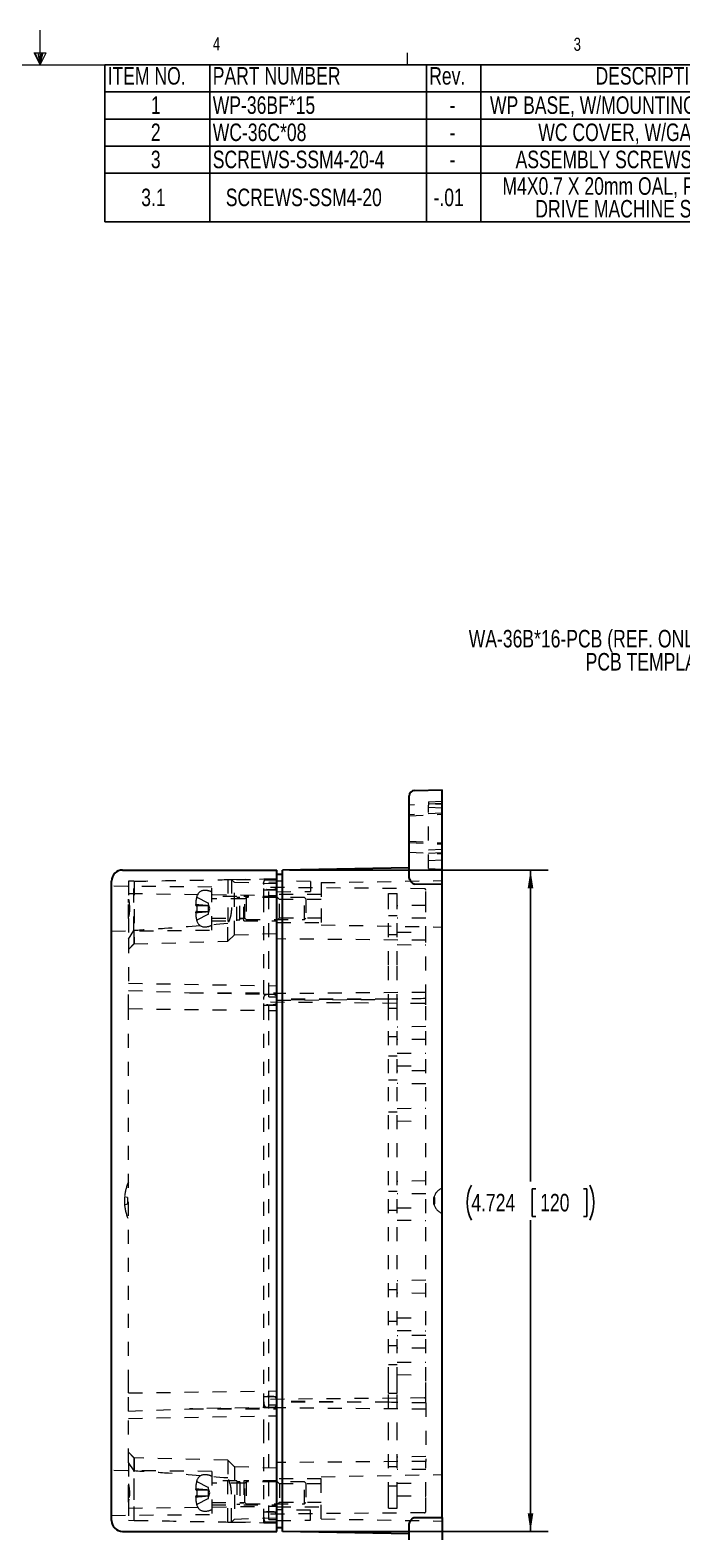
# Model space of a CAD drawing. Header units: inches. Extents: x 0.3 to 21.8, y 0.2 to 16.9.
# Drawn here: x 10.95 to 15.61, y 6.18 to 16.91 of the extents above; entities that cross this region are included whole.
import ezdxf

# ---------------------------------------------------------------- set-up
doc = ezdxf.new("R2010")
doc.units = ezdxf.units.IN
doc.header["$MEASUREMENT"] = 0
doc.linetypes.add('HIDDEN', pattern=[0.075, 0.05, -0.025])
doc.layers.add('SLD-0', color=7, linetype='Continuous')
doc.styles.add('SLDTEXTSTYLE1', font='TXT', dxfattribs={"width": 0.75})
doc.dimstyles.new('SLDDIMSTYLE0', dxfattribs={"dimtxt": 0.125, "dimasz": 0.13, "dimexe": 0, "dimexo": 0.0625, "dimgap": 0.03125, "dimtad": 0, "dimtih": 1, "dimtoh": 1, "dimdec": 3, "dimrnd": 1e-09, "dimzin": 12, "dimdsep": 46, "dimtxsty": 'SLDTEXTSTYLE1', "dimsah": 1, "dimcen": 0.09, "dimadec": 0, "dimazin": 3, "dimtfac": 1, "dimtdec": 3, "dimtofl": 0, "dimtmove": 0, "dimatfit": 3, "dimfxl": 0, "dimfrac": 2, "dimtolj": 1, "dimtzin": 12, "dimarcsym": 0})

# ---------------------------------------------------------------- blocks, each defined once
blk = doc.blocks.new('SW_TABLEANNOTATION_0')
at = {"layer": 'SLD-0', "color": 0}
for p, q in [((0, 0), (0, -1.123)), ((10.037, 0), (0, 0)), ((0.751, 0), (0.751, -0.194)), ((2.297, 0), (2.297, -0.194)), ((2.685, 0), (2.685, -0.194)), ((5.372, 0), (5.372, -0.194)), ((6.638, 0), (6.638, -0.194)), ((8.638, 0), (8.638, -0.194)), ((9.637, 0), (9.637, -0.194)), ((10.037, -1.123), (10.037, 0)), ((0, -0.194), (10.037, -0.194)), ((0.751, -0.194), (0.751, -1.123)), ((2.297, -0.194), (2.297, -1.123)), ((2.685, -0.194), (2.685, -1.123)), ((5.372, -0.194), (5.372, -1.123)), ((6.638, -0.194), (6.638, -1.123)), ((8.638, -0.194), (8.638, -1.123)), ((9.637, -0.194), (9.637, -1.123)), ((0, -0.388), (10.037, -0.388)), ((0, -0.582), (10.037, -0.582)), ((0, -0.775), (10.037, -0.775)), ((0, -1.123), (10.037, -1.123))]:
    blk.add_line(p, q, dxfattribs=at)
at = {"layer": 'SLD-0', "color": 0, "char_height": 0.125, "attachment_point": 1, "style": 'SLDTEXTSTYLE1'}
for s, insert in [('ITEM NO.', (0.02, -0.017)), ('PART NUMBER', (0.771, -0.017)), ('Rev.', (2.317, -0.017)), ('DESCRIPTION', (3.505, -0.017)), ('MATERIAL', (5.617, -0.017)), ('FlameRating', (7.133, -0.017)), ('Color', (8.919, -0.017)), ('QTY.', (9.657, -0.017)), ('1', (0.329, -0.226)), ('WP-36BF*15', (0.771, -0.226)), ('-', (2.463, -0.226)), ('WP BASE, W/MOUNTING BOSSES', (2.751, -0.226)), ('PC', (5.888, -0.226)), ('UL94-HB (UL FILE E41613)', (6.678, -0.226)), ('LIGHT GRAY', (8.658, -0.226)), ('1', (9.791, -0.226)), ('2', (0.329, -0.42)), ('WC-36C*08', (0.771, -0.42)), ('WC COVER, W/GASKET', (3.096, -0.42)), ('PC', (5.888, -0.42)), ('UL94-HB (UL FILE E41613)', (6.678, -0.42)), ('CLEAR', (8.875, -0.42)), ('1', (9.791, -0.42)), ('-', (2.463, -0.42)), ('3', (0.329, -0.614)), ('SCREWS-SSM4-20-4', (0.771, -0.614)), ('ASSEMBLY SCREWS, 4 PACK', (2.934, -0.614)), ('1', (9.791, -0.614)), ('-', (2.463, -0.614)), ('M4X0.7 X 20mm OAL, PHILLIPS', (2.84, -0.804)), ('3.1', (0.26, -0.885)), ('SCREWS-SSM4-20', (0.864, -0.885)), ('-.01', (2.348, -0.885)), ('DRIVE MACHINE SCREW', (3.075, -0.966)), ('STAINLESS STEEL', (5.392, -0.885)), ('4', (9.791, -0.885))]:
    blk.add_mtext(s, dxfattribs=dict(at, insert=insert))
blk = doc.blocks.new('SW_NOTE_7')
at = {"layer": 'SLD-0', "color": 0, "char_height": 0.125, "attachment_point": 3, "style": 'SLDTEXTSTYLE1'}
for s, insert in [('WA-36B*16-PCB (REF. ONLY):', (-0.064, 0.237)), ('PCB TEMPLATE', (-0.044, 0.072))]:
    blk.add_mtext(s, dxfattribs=dict(at, insert=insert))
blk = doc.blocks.new('_D_2')
at = {"layer": 'SLD-0'}
for p, q in [((12.804, 10.909), (14.651, 10.909)), ((14.526, 10.909), (14.526, 8.684)), ((14.563, 8.633), (14.538, 8.633)), ((14.538, 8.633), (14.538, 8.435)), ((14.904, 8.633), (14.929, 8.633)), ((14.929, 8.633), (14.929, 8.435)), ((14.526, 6.185), (14.526, 8.409)), ((14.538, 8.435), (14.563, 8.435)), ((14.929, 8.435), (14.904, 8.435)), ((12.804, 6.185), (14.651, 6.185))]:
    blk.add_line(p, q, dxfattribs=at)
for centre, start, end in [((14.353, 8.534), 153.4349, 206.5651), ((14.699, 8.534), 333.4349, 26.5651)]:
    blk.add_arc(centre, 0.279, start, end, dxfattribs=at)
for points in [[(14.526, 10.909), (14.506, 10.779), (14.546, 10.779)], [(14.526, 6.185), (14.546, 6.315), (14.506, 6.315)]]:
    blk.add_solid(points, dxfattribs=at)
at = {"layer": 'SLD-0', "char_height": 0.125, "attachment_point": 1, "style": 'SLDTEXTSTYLE1'}
for s, insert in [('4.724', (14.103, 8.596)), ('120', (14.595, 8.596))]:
    blk.add_mtext(s, dxfattribs=dict(at, insert=insert))

msp = doc.modelspace()

# ---------------------------------------------------------------- linework, layer by layer
at = {"color": 7, "linetype": 'Continuous', "lineweight": 0}
for p, q in [((11.0229, 16.6606), (11.0229, 16.9083)), ((10.9809, 16.7462), (11.067, 16.7462)), ((11.0229, 16.6606), (10.9809, 16.7462)), ((11.0229, 16.6606), (10.9891, 16.7462)), ((11.0229, 16.6606), (11.0086, 16.7462)), ((11.0229, 16.6606), (11.0358, 16.7462)), ((11.0229, 16.6606), (11.046, 16.7462)), ((11.0229, 16.6606), (11.067, 16.7462)), ((13.6479, 16.6606), (13.6479, 16.7454)), ((0.5229, 16.6606), (21.5229, 16.6606))]:
    msp.add_line(p, q, dxfattribs=at)
at = {"color": 7, "linetype": 'Continuous', "lineweight": 30}
for p, q in [((13.6985, 11.4773), (13.896, 11.4807)), ((13.896, 11.3348), (13.896, 11.4807)), ((13.6598, 11.3238), (13.6598, 11.4379)), ((13.6598, 10.8638), (13.6598, 11.3238)), ((13.896, 10.8097), (13.896, 11.3348)), ((11.6125, 10.9089), (12.7149, 10.9089)), ((12.7149, 10.6333), (12.7149, 10.9089)), ((12.7149, 10.8799), (12.7543, 10.8799)), ((13.6598, 10.9247), (12.7543, 10.9089)), ((12.7543, 10.6333), (12.7543, 10.9089)), ((11.5338, 10.6333), (11.5338, 10.8302)), ((13.6985, 10.8081), (13.896, 10.8097)), ((13.896, 10.6333), (13.896, 10.8097)), ((11.5338, 6.4601), (11.5338, 10.6333)), ((12.7149, 6.4601), (12.7149, 10.6333)), ((12.7543, 6.4601), (12.7543, 10.6333)), ((13.896, 6.4601), (13.896, 10.6333)), ((11.5338, 6.2633), (11.5338, 6.4601)), ((12.7149, 6.2836), (12.7149, 6.5389)), ((12.7149, 6.1845), (12.7149, 6.4601)), ((12.7543, 6.1845), (12.7543, 6.4601)), ((13.896, 6.2838), (13.896, 6.4601)), ((13.6598, 5.7697), (13.6598, 6.2297)), ((13.6985, 6.2853), (13.896, 6.2838)), ((13.896, 6.2838), (13.896, 5.7586)), ((11.6125, 6.1845), (12.7149, 6.1845)), ((12.7149, 6.2135), (12.7543, 6.2135)), ((13.6598, 6.1687), (12.7543, 6.1845))]:
    msp.add_line(p, q, dxfattribs=at)
at = {"color": 7, "linetype": 'HIDDEN', "lineweight": 0}
for p, q in [((13.896, 11.3848), (13.6598, 11.3725)), ((13.7976, 11.3968), (13.896, 11.402)), ((13.7976, 11.3968), (13.7976, 11.3715)), ((13.896, 11.3759), (13.7976, 11.3811)), ((13.7976, 10.9202), (13.7976, 11.3715)), ((13.896, 11.3159), (13.6598, 11.3036)), ((13.6598, 11.2957), (13.896, 11.3081)), ((13.7976, 11.3572), (13.896, 11.3521)), ((13.6598, 11.1146), (13.896, 11.1022)), ((13.6598, 11.1067), (13.896, 11.0943)), ((13.7976, 11.0531), (13.896, 11.0582)), ((13.6598, 11.0378), (13.896, 11.0254)), ((13.7976, 11.0292), (13.896, 11.0343)), ((13.7976, 10.9763), (13.896, 10.9814)), ((12.3647, 10.8409), (12.3647, 10.5266)), ((12.3901, 10.8413), (12.7129, 10.8469)), ((12.3901, 10.8413), (12.3901, 10.6333)), ((12.4109, 10.8205), (12.3901, 10.8413)), ((12.4265, 10.8419), (12.7129, 10.8384)), ((12.6209, 10.8459), (12.7129, 10.8459)), ((12.6209, 10.6778), (12.6209, 10.8459)), ((12.7129, 10.8539), (12.7149, 10.8539)), ((12.7129, 10.8539), (12.7129, 10.6333)), ((13.7976, 10.9202), (13.896, 10.915)), ((12.2488, 10.7871), (11.5338, 10.7933)), ((11.6932, 10.8291), (11.6538, 10.8284)), ((11.6538, 10.8284), (11.6538, 10.6999)), ((11.6538, 10.7417), (12.7129, 10.7278)), ((11.6932, 10.4764), (11.6932, 10.8291)), ((11.6942, 10.8292), (11.6942, 10.3824)), ((12.2488, 10.4796), (12.2488, 10.7871)), ((12.4109, 10.4462), (12.4109, 10.8205)), ((12.7149, 10.8098), (12.4109, 10.8205)), ((12.6209, 10.7672), (12.7129, 10.7672)), ((12.6559, 10.8231), (12.7149, 10.8236)), ((12.6559, 10.656), (12.6559, 10.8231)), ((13.768, 10.7751), (12.6559, 10.7848)), ((12.9549, 10.8278), (12.7149, 10.8299)), ((12.7149, 10.8098), (12.7149, 10.4568)), ((12.7149, 10.7539), (12.9549, 10.756)), ((13.0299, 10.7333), (12.7149, 10.7333)), ((13.0299, 10.7333), (12.7149, 10.7333)), ((12.9549, 10.8278), (12.9549, 10.756)), ((13.0299, 10.8188), (13.896, 10.8339)), ((13.0299, 10.8188), (13.0299, 10.6333)), ((13.5107, 10.7417), (13.5732, 10.7417)), ((13.5107, 10.656), (13.5107, 10.7417)), ((13.5732, 10.656), (13.5732, 10.7417)), ((13.7779, 10.656), (13.7779, 10.7651)), ((11.6538, 10.6999), (11.6587, 10.6778)), ((11.6538, 10.6778), (11.6538, 10.6999)), ((11.6579, 10.6778), (11.6538, 10.6964)), ((11.6538, 10.5627), (11.6538, 10.6778)), ((12.1346, 10.6586), (12.1346, 10.6635)), ((12.1446, 10.713), (12.1442, 10.7132)), ((12.224, 10.6734), (12.1446, 10.713)), ((12.2268, 10.6536), (12.1447, 10.6536)), ((12.2268, 10.6665), (12.2268, 10.669)), ((12.2268, 10.6555), (12.2268, 10.6665)), ((12.2365, 10.6333), (12.2268, 10.6634)), ((12.2268, 10.6536), (12.2268, 10.6555)), ((12.2268, 10.6531), (12.2268, 10.6536)), ((12.2268, 10.6136), (12.2268, 10.6531)), ((12.2268, 10.6033), (12.2365, 10.6333)), ((12.4288, 10.7193), (12.2488, 10.7193)), ((12.485, 10.7022), (12.2488, 10.7022)), ((12.4288, 10.5473), (12.4288, 10.7193)), ((12.4488, 10.7133), (12.4288, 10.7133)), ((12.4488, 10.5533), (12.4488, 10.7133)), ((12.4788, 10.7043), (12.4488, 10.7043)), ((12.4788, 10.5473), (12.4788, 10.7193)), ((12.7149, 10.7193), (12.4788, 10.7193)), ((12.4949, 10.7121), (12.485, 10.7022)), ((12.485, 10.5644), (12.485, 10.7022)), ((12.4949, 10.7121), (12.4949, 10.5546)), ((12.9122, 10.7121), (12.4949, 10.7121)), ((12.6209, 10.2081), (12.6209, 10.6778)), ((12.6559, 10.2297), (12.6559, 10.656)), ((12.7129, 10.6333), (12.7129, 6.4601)), ((12.7336, 10.6983), (12.7149, 10.717)), ((12.7336, 10.5684), (12.7336, 10.6983)), ((13.0299, 10.6983), (12.7336, 10.6983)), ((12.9122, 10.5546), (12.9122, 10.7121)), ((12.922, 10.7022), (12.9122, 10.7121)), ((12.922, 10.7022), (12.922, 10.5644)), ((13.0299, 10.6333), (13.0299, 10.5171)), ((13.5107, 10.2297), (13.5107, 10.656)), ((13.7779, 10.6566), (13.5732, 10.653)), ((13.5732, 10.2297), (13.5732, 10.656)), ((13.7779, 10.4075), (13.7779, 10.656)), ((11.6538, 10.5627), (11.6538, 10.4155)), ((12.1346, 10.6032), (12.1346, 10.6081)), ((12.1446, 10.5536), (12.224, 10.5932)), ((12.1447, 10.6131), (12.2268, 10.6131)), ((12.2268, 10.6131), (12.2268, 10.6136)), ((12.2268, 10.6112), (12.2268, 10.6131)), ((12.2268, 10.6002), (12.2268, 10.6112)), ((12.2268, 10.5977), (12.2268, 10.6002)), ((12.2488, 10.5644), (12.485, 10.5644)), ((12.2488, 10.5473), (12.4288, 10.5473)), ((12.3647, 10.4), (12.3647, 10.5266)), ((12.4288, 10.5533), (12.4488, 10.5533)), ((12.4488, 10.5623), (12.4788, 10.5623)), ((12.4788, 10.5473), (12.7149, 10.5473)), ((12.485, 10.5644), (12.4949, 10.5546)), ((12.4949, 10.5546), (12.9122, 10.5546)), ((12.7149, 10.5497), (12.7336, 10.5684)), ((12.7149, 10.5333), (13.0299, 10.5333)), ((12.7149, 10.5333), (13.0299, 10.5333)), ((12.7336, 10.5684), (13.0299, 10.5684)), ((12.9122, 10.5546), (12.922, 10.5644)), ((13.0299, 10.5171), (13.896, 10.5019)), ((13.5732, 10.5827), (13.5107, 10.5827)), ((13.7779, 10.5644), (13.5732, 10.5644)), ((11.5338, 10.4733), (12.2488, 10.4796)), ((11.6538, 10.4155), (11.6932, 10.4764)), ((11.6538, 10.4155), (11.6538, 10.0491)), ((11.6932, 10.4764), (11.6932, 10.3824)), ((12.3647, 10.4), (12.4109, 10.4462)), ((12.4109, 10.4462), (12.7149, 10.4568)), ((13.7779, 10.4075), (12.7149, 10.4168)), ((13.5107, 10.4477), (13.5732, 10.4477)), ((13.5732, 10.466), (13.7779, 10.466)), ((13.7779, 9.9908), (13.7779, 10.4075)), ((11.6538, 10.3409), (11.6932, 10.3824)), ((11.6538, 10.342), (11.6942, 10.3824)), ((11.6932, 10.3824), (12.3647, 10.4)), ((13.5732, 10.3774), (13.7779, 10.3739)), ((12.6209, 10.0231), (12.6209, 10.2081)), ((12.6559, 10.0033), (12.6559, 10.2297)), ((13.5107, 9.9218), (13.5107, 10.2297)), ((13.5732, 9.9218), (13.5732, 10.2297)), ((11.6538, 10.1007), (12.7129, 10.0822)), ((11.6538, 10.0491), (12.0896, 10.0329)), ((11.6538, 9.9189), (11.6538, 10.0491)), ((12.0896, 10.0329), (12.7129, 10.0247)), ((12.0896, 10.0329), (12.7129, 10.0329)), ((12.0896, 10.0329), (12.7129, 10.022)), ((12.6209, 10.0231), (12.7129, 10.0231)), ((12.6209, 9.855), (12.6209, 10.0231)), ((12.6559, 10.0033), (12.7149, 10.0038)), ((12.6559, 9.8361), (12.6559, 10.0033)), ((13.7779, 10.0353), (12.7149, 10.0261)), ((13.517, 9.9859), (12.7149, 9.9806)), ((13.517, 9.9859), (12.7149, 9.9859)), ((12.7149, 9.9789), (13.517, 9.9859)), ((13.7779, 9.9452), (13.7779, 9.9908)), ((11.6538, 9.9189), (12.7129, 9.905)), ((11.6538, 9.855), (11.6538, 9.9189)), ((12.6209, 9.9444), (12.7129, 9.9444)), ((13.768, 9.9552), (12.6559, 9.9649)), ((13.5107, 9.8361), (13.5107, 9.9218)), ((13.5107, 9.9218), (13.5732, 9.9218)), ((13.5732, 9.8361), (13.5732, 9.9218)), ((13.7779, 9.8361), (13.7779, 9.9452)), ((11.6538, 7.2385), (11.6538, 9.855)), ((12.6209, 7.2385), (12.6209, 9.855)), ((12.6559, 7.2574), (12.6559, 9.8361)), ((13.5107, 7.2574), (13.5107, 9.8361)), ((13.5732, 7.2574), (13.5732, 9.8361)), ((13.7779, 9.7905), (13.5732, 9.7869)), ((13.7779, 7.2574), (13.7779, 9.8361)), ((13.5732, 9.7166), (13.5107, 9.7166)), ((13.7779, 9.6983), (13.5732, 9.6983)), ((13.5107, 9.5816), (13.5732, 9.5816)), ((13.5732, 9.5999), (13.7779, 9.5999)), ((13.5732, 9.5113), (13.7779, 9.5077)), ((13.7779, 9.4755), (13.5732, 9.4719)), ((13.5732, 9.4073), (13.5107, 9.4073)), ((13.7779, 9.3816), (13.5732, 9.3833)), ((13.5107, 9.1823), (13.5732, 9.1823)), ((13.5732, 9.2062), (13.7779, 9.208)), ((13.5732, 9.1176), (13.7779, 9.114)), ((13.5732, 8.6142), (13.5107, 8.6142)), ((13.7779, 8.6881), (13.5732, 8.6845)), ((13.7779, 8.5959), (13.5732, 8.5959)), ((11.6263, 8.5752), (11.6263, 8.5467)), ((11.6486, 8.5692), (11.6263, 8.5752)), ((11.6263, 8.5467), (11.6263, 8.5183)), ((11.6263, 8.5183), (11.6486, 8.5242)), ((11.6486, 8.5692), (11.6486, 8.5467)), ((11.6486, 8.5467), (11.6486, 8.5242)), ((13.5107, 8.4792), (13.5732, 8.4792)), ((13.5732, 8.4975), (13.7779, 8.4975)), ((13.836, 8.5221), (13.836, 8.5714)), ((13.8437, 8.5693), (13.836, 8.5714)), ((13.836, 8.5221), (13.8437, 8.5242)), ((13.8437, 8.5242), (13.8437, 8.5693)), ((13.5732, 8.4089), (13.7779, 8.4054)), ((13.7779, 7.9794), (13.5732, 7.9759)), ((13.5732, 7.9112), (13.5107, 7.9112)), ((13.7779, 7.8855), (13.5732, 7.8873)), ((13.5107, 7.6862), (13.5732, 7.6862)), ((13.5732, 7.7101), (13.7779, 7.7119)), ((13.5732, 7.6215), (13.7779, 7.618)), ((13.5732, 7.5119), (13.5107, 7.5119)), ((13.7779, 7.5857), (13.5732, 7.5822)), ((13.7779, 7.4936), (13.5732, 7.4936)), ((13.5107, 7.3769), (13.5732, 7.3769)), ((13.5732, 7.3952), (13.7779, 7.3952)), ((13.5732, 7.3066), (13.7779, 7.303)), ((11.6538, 7.1746), (11.6538, 7.2385)), ((11.6538, 7.1746), (12.7129, 7.1885)), ((12.6209, 7.0704), (12.6209, 7.2385)), ((12.6559, 7.0902), (12.6559, 7.2574)), ((13.5107, 7.1717), (13.5107, 7.2574)), ((13.5732, 7.1717), (13.5732, 7.2574)), ((13.7779, 7.1483), (13.7779, 7.2574)), ((11.6538, 7.0444), (11.6538, 7.1746)), ((12.6209, 7.1491), (12.7129, 7.1491)), ((13.768, 7.1383), (12.6559, 7.1285)), ((12.6559, 7.0902), (12.7149, 7.0897)), ((12.6559, 6.8638), (12.6559, 7.0902)), ((12.7149, 7.1145), (12.7149, 7.1129)), ((13.517, 7.1075), (12.7149, 7.1145)), ((13.517, 7.1075), (12.7149, 7.1129)), ((12.7149, 7.1129), (12.7149, 7.0674)), ((13.517, 7.1075), (12.7149, 7.1075)), ((13.5107, 7.1717), (13.5732, 7.1717)), ((13.5107, 6.8638), (13.5107, 7.1717)), ((13.5732, 6.8638), (13.5732, 7.1717)), ((13.7779, 7.1027), (13.7779, 7.1483)), ((13.7779, 7.1027), (13.7779, 6.6859)), ((11.6538, 7.0444), (12.0896, 7.0606)), ((11.6538, 6.6765), (11.6538, 7.0444)), ((11.6538, 6.9928), (12.7129, 7.0113)), ((12.7129, 7.0715), (12.0896, 7.0606)), ((12.0896, 7.0606), (12.7129, 7.0687)), ((12.0896, 7.0606), (12.7129, 7.0606)), ((12.6209, 7.0704), (12.7129, 7.0704)), ((12.6209, 6.8853), (12.6209, 7.0704)), ((13.7779, 7.0581), (12.7149, 7.0674)), ((12.6209, 6.4156), (12.6209, 6.8853)), ((12.6559, 6.4375), (12.6559, 6.8638)), ((13.5107, 6.4375), (13.5107, 6.8638)), ((13.5732, 6.4375), (13.5732, 6.8638)), ((11.6932, 6.7111), (11.6538, 6.7525)), ((11.6942, 6.711), (11.6538, 6.7515)), ((11.6538, 6.6765), (11.6538, 6.5262)), ((11.6942, 6.617), (11.6538, 6.6765)), ((11.6932, 6.7111), (11.6932, 6.2643)), ((11.6942, 6.711), (11.6932, 6.7111)), ((11.6942, 6.711), (11.6942, 6.617)), ((12.3647, 6.6935), (11.6942, 6.711)), ((12.3647, 6.6935), (12.3647, 6.5669)), ((12.4109, 6.6472), (12.3647, 6.6935)), ((13.7779, 6.6859), (12.7149, 6.6767)), ((13.7779, 6.7196), (13.5732, 6.716)), ((13.7779, 6.4375), (13.7779, 6.6859)), ((12.2488, 6.6139), (11.5338, 6.6201)), ((11.6942, 6.2643), (11.6942, 6.617)), ((12.2488, 6.6139), (12.2488, 6.3064)), ((12.4288, 6.5461), (12.2488, 6.5461)), ((12.3647, 6.2526), (12.3647, 6.5669)), ((12.4109, 6.6472), (12.4109, 6.273)), ((12.7149, 6.6366), (12.4109, 6.6472)), ((12.4288, 6.5461), (12.4288, 6.3741)), ((12.4788, 6.5461), (12.4788, 6.3741)), ((12.7149, 6.5461), (12.4788, 6.5461)), ((12.7149, 6.5389), (12.7149, 6.6366)), ((13.0299, 6.5601), (12.7149, 6.5601)), ((13.0299, 6.5601), (12.7149, 6.5601)), ((12.7336, 6.5251), (12.7149, 6.5438)), ((13.0299, 6.5764), (13.896, 6.5915)), ((13.0299, 6.4601), (13.0299, 6.5764)), ((13.5732, 6.6457), (13.5107, 6.6457)), ((13.7779, 6.6274), (13.5732, 6.6274)), ((11.6538, 6.4156), (11.6538, 6.5262)), ((12.1346, 6.4854), (12.1346, 6.4903)), ((12.1446, 6.5398), (12.1442, 6.54)), ((12.224, 6.5002), (12.1446, 6.5398)), ((12.2268, 6.4804), (12.1447, 6.4804)), ((12.1447, 6.4398), (12.2268, 6.4398)), ((12.2268, 6.4933), (12.2268, 6.4957)), ((12.2268, 6.4822), (12.2268, 6.4933)), ((12.2365, 6.4601), (12.2268, 6.4901)), ((12.2268, 6.4804), (12.2268, 6.4822)), ((12.2268, 6.4799), (12.2268, 6.4804)), ((12.2268, 6.4404), (12.2268, 6.4799)), ((12.2268, 6.4301), (12.2365, 6.4601)), ((12.2268, 6.4398), (12.2268, 6.4404)), ((12.2268, 6.438), (12.2268, 6.4398)), ((12.2268, 6.427), (12.2268, 6.438)), ((12.485, 6.529), (12.2488, 6.529)), ((12.3901, 6.2522), (12.3901, 6.4601)), ((12.4488, 6.5401), (12.4288, 6.5401)), ((12.4488, 6.5401), (12.4488, 6.3801)), ((12.4788, 6.5311), (12.4488, 6.5311)), ((12.4949, 6.5389), (12.485, 6.529)), ((12.485, 6.3912), (12.485, 6.529)), ((12.4949, 6.5389), (12.4949, 6.3814)), ((12.9122, 6.5389), (12.4949, 6.5389)), ((12.6559, 6.2703), (12.6559, 6.4375)), ((12.7129, 6.4601), (12.7129, 6.2395)), ((12.7336, 6.5251), (12.7336, 6.3952)), ((13.0299, 6.5251), (12.7336, 6.5251)), ((12.9122, 6.3814), (12.9122, 6.5389)), ((12.922, 6.529), (12.9122, 6.5389)), ((12.922, 6.529), (12.922, 6.3912)), ((13.0299, 6.2746), (13.0299, 6.4601)), ((13.5107, 6.5107), (13.5732, 6.5107)), ((13.5107, 6.3518), (13.5107, 6.4375)), ((13.5732, 6.529), (13.7779, 6.529)), ((13.5732, 6.4404), (13.7779, 6.4369)), ((13.5732, 6.3518), (13.5732, 6.4375)), ((13.7779, 6.3284), (13.7779, 6.4375)), ((11.6579, 6.4156), (11.6538, 6.3971)), ((11.6538, 6.3971), (11.6538, 6.4156)), ((11.6538, 6.3936), (11.6587, 6.4156)), ((11.6538, 6.3971), (11.6538, 6.265)), ((11.6538, 6.3518), (12.7129, 6.3656)), ((12.1346, 6.4299), (12.1346, 6.4348)), ((12.1446, 6.3804), (12.224, 6.42)), ((12.2268, 6.4245), (12.2268, 6.427)), ((12.2488, 6.3912), (12.485, 6.3912)), ((12.2488, 6.3741), (12.4288, 6.3741)), ((12.4288, 6.3801), (12.4488, 6.3801)), ((12.4488, 6.3891), (12.4788, 6.3891)), ((12.4788, 6.3741), (12.7149, 6.3741)), ((12.485, 6.3912), (12.4949, 6.3814)), ((12.4949, 6.3814), (12.9122, 6.3814)), ((12.6209, 6.2475), (12.6209, 6.4156)), ((12.7149, 6.3765), (12.7336, 6.3952)), ((12.7149, 6.3601), (13.0299, 6.3601)), ((12.7149, 6.3601), (13.0299, 6.3601)), ((12.9549, 6.3374), (12.7149, 6.3395)), ((12.7336, 6.3952), (13.0299, 6.3952)), ((12.9122, 6.3814), (12.922, 6.3912)), ((12.9549, 6.2656), (12.9549, 6.3374)), ((13.5107, 6.3518), (13.5732, 6.3518)), ((11.5338, 6.3001), (12.2488, 6.3064)), ((11.6538, 6.265), (11.6942, 6.2643)), ((12.3901, 6.2522), (12.4109, 6.273)), ((12.3901, 6.2522), (12.7129, 6.2465)), ((12.4109, 6.273), (12.7149, 6.2836)), ((12.4265, 6.2515), (12.7129, 6.2551)), ((12.6209, 6.3263), (12.7129, 6.3263)), ((12.6209, 6.2475), (12.7129, 6.2475)), ((13.768, 6.3184), (12.6559, 6.3087)), ((12.6559, 6.2703), (12.7149, 6.2698)), ((12.7129, 6.2395), (12.7149, 6.2395)), ((12.7149, 6.2635), (12.9549, 6.2656)), ((13.0299, 6.2746), (13.896, 6.2595))]:
    msp.add_line(p, q, dxfattribs=at)
at = {"color": 7, "linetype": 'HIDDEN', "lineweight": 0, "flags": 128}
for points in [[(12.1418, 10.6489), (12.1418, 10.6489), (12.142, 10.6489)], [(12.1418, 6.4446), (12.1418, 6.4446), (12.142, 6.4446)]]:
    msp.add_lwpolyline(points, dxfattribs=at)
at = {"color": 7, "linetype": 'Continuous', "lineweight": 30}
for centre, radius, start, end in [((13.6992, 11.4379), 0.0394, 91, 180), ((11.6125, 10.8302), 0.0787, 90, 180), ((11.6125, 6.2633), 0.0787, 180, 270)]:
    msp.add_arc(centre, radius, start, end, dxfattribs=at)
at = {"color": 7, "linetype": 'HIDDEN', "lineweight": 0}
for centre, radius, start, end in [((12.1991, 10.7048), 0.0591, 90, 160.97383), ((12.1991, 10.6532), 0.1106, 63.285, 90), ((13.7679, 10.7651), 0.01, 0, 89.5), ((12.1396, 10.6586), 0.005, 180, 270), ((12.1464, 10.7177), 0.005, 162.83859, 243.50355), ((12.2921, 10.6727), 0.1575, 160.97383, 162.8582), ((12.2218, 10.669), 0.005, 0, 63.50355), ((12.1396, 10.6081), 0.005, 90, 180), ((12.1464, 10.549), 0.005, 116.49645, 197.18274), ((12.2921, 10.594), 0.1575, 197.1827, 199.02617), ((12.1991, 10.5619), 0.0591, 199.02617, 270), ((12.1991, 10.6135), 0.1106, 270, 296.715), ((12.2218, 10.5977), 0.005, 296.49645, 0), ((13.7679, 9.9452), 0.01, 0, 89.5), ((11.9447, 8.5467), 0.3197, 155.51177, 174.89236), ((13.9285, 8.5467), 0.0957, 109.82476, 165.08322), ((11.9447, 8.5467), 0.3197, 185.10764, 204.48823), ((13.9285, 8.5467), 0.0957, 194.91678, 250.17524), ((13.7679, 7.1483), 0.01, 270.5, 0), ((12.1464, 6.5445), 0.005, 162.83859, 243.50355), ((12.2921, 6.4995), 0.1575, 160.97383, 162.8582), ((12.1991, 6.5316), 0.0591, 90, 160.97383), ((12.1991, 6.48), 0.1106, 63.285, 90), ((12.1396, 6.4854), 0.005, 180, 270), ((12.1396, 6.4348), 0.005, 90, 180), ((12.2218, 6.4957), 0.005, 0, 63.50355), ((12.1464, 6.3758), 0.005, 116.49645, 197.18274), ((12.2921, 6.4207), 0.1575, 197.1827, 199.02617), ((12.1991, 6.3887), 0.0591, 199.02617, 270), ((12.1991, 6.4403), 0.1106, 270, 296.715), ((12.2218, 6.4245), 0.005, 296.49645, 0), ((13.7679, 6.3284), 0.01, 270.5, 0)]:
    msp.add_arc(centre, radius, start, end, dxfattribs=at)
for centre, major_axis, start_param, end_param in [((12.2218, 10.6486), (0.00487, 0.00487), 4.9436141, 6.0519602), ((12.2218, 10.6181), (-0.00487, 0.00487), 3.3728178, 4.4811638), ((12.2218, 6.4754), (0.00487, 0.00487), 4.9436141, 6.0519602), ((12.2218, 6.4448), (-0.00487, 0.00487), 3.3728178, 4.4811638)]:
    msp.add_ellipse(centre, major_axis=major_axis, ratio=0.2354361, start_param=start_param, end_param=end_param, dxfattribs=at)
for points, knots in [([(11.6932, 10.8291), (11.8434, 10.8318), (12.0674, 10.8357), (12.291, 10.8396), (12.3647, 10.8409)], [0, 0, 0, 0, 0.6706429, 1, 1, 1, 1]), ([(12.3647, 10.8409), (12.3702, 10.841), (12.3813, 10.8411), (12.3891, 10.8413), (12.3898, 10.8413), (12.3901, 10.8413)], [0, 0, 0, 0, 0.3937233, 0.7965834, 1, 1, 1, 1]), ([(12.6209, 10.8066), (12.621, 10.8104), (12.6211, 10.8174), (12.6225, 10.8268), (12.6253, 10.8341), (12.6306, 10.8403), (12.6395, 10.8441), (12.6521, 10.8458), (12.6698, 10.846), (12.6858, 10.846), (12.6981, 10.8435), (12.7043, 10.8405), (12.7092, 10.8348), (12.7127, 10.8231), (12.7128, 10.8133), (12.7129, 10.8066)], [0, 0, 0, 0, 0.0791509, 0.142125, 0.1930623, 0.2383379, 0.3034091, 0.3875116, 0.4966709, 0.6652315, 0.7126591, 0.7529894, 0.8023108, 0.861998, 1, 1, 1, 1]), ([(12.7129, 10.8066), (12.7128, 10.8019), (12.7127, 10.7938), (12.7111, 10.7837), (12.708, 10.7768), (12.7034, 10.7719), (12.6961, 10.769), (12.6837, 10.7673), (12.6683, 10.7671), (12.6521, 10.7674), (12.6395, 10.769), (12.6306, 10.7729), (12.6253, 10.779), (12.6225, 10.7864), (12.6211, 10.7957), (12.621, 10.8027), (12.6209, 10.8066)], [0, 0, 0, 0, 0.0952093, 0.1657058, 0.2088539, 0.2472872, 0.2995659, 0.364902, 0.503474, 0.6126014, 0.6966794, 0.7617316, 0.806994, 0.8579165, 0.9208722, 1, 1, 1, 1]), ([(11.6587, 10.6778), (11.6605, 10.6589), (11.6643, 10.6203), (11.6573, 10.5821), (11.6538, 10.5627)], [0, 0, 0, 0, 0.4913098, 1, 1, 1, 1]), ([(12.1398, 10.7086), (12.1395, 10.7071), (12.1359, 10.6923), (12.1352, 10.6771), (12.1346, 10.6635)], [0, 0, 0, 0, 0.1049028, 1, 1, 1, 1]), ([(12.1346, 10.6596), (12.1347, 10.6602), (12.1348, 10.6612), (12.1357, 10.6623), (12.1369, 10.663), (12.1383, 10.6633), (12.1392, 10.6632), (12.1396, 10.6632)], [0, 0, 0, 0, 0.28463863, 0.50215597, 0.68393758, 0.86657865, 1, 1, 1, 1]), ([(12.1396, 10.6632), (12.1606, 10.6614), (12.1897, 10.6589), (12.2187, 10.6562), (12.2268, 10.6555)], [0, 0, 0, 0, 0.7217865, 1, 1, 1, 1]), ([(12.1447, 10.6536), (12.1443, 10.6536), (12.1409, 10.6536), (12.1402, 10.6536), (12.1396, 10.6536)], [0, 0, 0, 0, 0.1045555, 1, 1, 1, 1]), ([(12.1432, 10.714), (12.1429, 10.7144), (12.1424, 10.715), (12.142, 10.716), (12.1419, 10.7168), (12.1418, 10.7172), (12.1418, 10.7175), (12.1418, 10.7176), (12.1418, 10.7174), (12.1417, 10.7168), (12.1415, 10.7155), (12.1409, 10.7131), (12.1403, 10.7106), (12.1399, 10.709), (12.1398, 10.7086)], [0, 0, 0, 0, 0.0732076, 0.1360914, 0.1862661, 0.2220977, 0.2527653, 0.2893794, 0.3428822, 0.425417, 0.5542732, 0.7261913, 0.9254742, 1, 1, 1, 1]), ([(12.1445, 10.6537), (12.1443, 10.6537), (12.1435, 10.6536), (12.1424, 10.6542), (12.1415, 10.6549), (12.1412, 10.6554), (12.1412, 10.6555), (12.1414, 10.6551), (12.1416, 10.6543), (12.1418, 10.6527), (12.1419, 10.6508), (12.1418, 10.6494), (12.1418, 10.6489)], [0, 0, 0, 0, 0.0483313, 0.1708551, 0.2690682, 0.3502209, 0.4211979, 0.4995688, 0.6071707, 0.7365926, 0.8972615, 1, 1, 1, 1]), ([(12.1413, 10.6554), (12.1413, 10.6554), (12.1412, 10.6554), (12.1414, 10.655), (12.1416, 10.654), (12.1418, 10.6523), (12.1419, 10.6504), (12.1418, 10.6492), (12.1418, 10.6489)], [0, 0, 0, 0, 0.0614236, 0.2065322, 0.3805703, 0.6162181, 0.8832365, 1, 1, 1, 1]), ([(12.1445, 10.7131), (12.144, 10.7133), (12.1436, 10.7136), (12.1432, 10.714), (12.1432, 10.714)], [0, 0, 0, 0, 0.983296, 1, 1, 1, 1]), ([(12.3901, 10.6333), (12.3894, 10.6207), (12.388, 10.595), (12.3783, 10.5592), (12.369, 10.5369), (12.3647, 10.5266)], [0, 0, 0, 0, 0.3434234, 0.6967058, 1, 1, 1, 1]), ([(12.3647, 10.5266), (12.2136, 10.514), (11.9899, 10.4955), (11.7659, 10.4811), (11.6932, 10.4764)], [0, 0, 0, 0, 0.6753728, 1, 1, 1, 1]), ([(12.1396, 10.6035), (12.1392, 10.6035), (12.1382, 10.6034), (12.1369, 10.6037), (12.1359, 10.6043), (12.135, 10.6053), (12.1347, 10.6063), (12.1346, 10.6069), (12.1346, 10.6071)], [0, 0, 0, 0, 0.1586713, 0.3172169, 0.47938186, 0.66176546, 0.93668695, 1, 1, 1, 1]), ([(12.1346, 10.6032), (12.1352, 10.5896), (12.1359, 10.5743), (12.1395, 10.5596), (12.1398, 10.5581)], [0, 0, 0, 0, 0.8950972, 1, 1, 1, 1]), ([(12.1396, 10.6131), (12.1402, 10.6131), (12.1409, 10.6131), (12.1443, 10.6131), (12.1447, 10.6131)], [0, 0, 0, 0, 0.8954445, 1, 1, 1, 1]), ([(12.2268, 10.6112), (12.2081, 10.6095), (12.1791, 10.6068), (12.1501, 10.6044), (12.1396, 10.6035)], [0, 0, 0, 0, 0.6414371, 1, 1, 1, 1]), ([(12.1399, 10.5579), (12.14, 10.5574), (12.1404, 10.5556), (12.1411, 10.5529), (12.1416, 10.5506), (12.1418, 10.5495), (12.1419, 10.5491), (12.1418, 10.5492), (12.1418, 10.5496), (12.1419, 10.5503), (12.1423, 10.5514), (12.1431, 10.5527), (12.1441, 10.5533), (12.1445, 10.5536)], [0, 0, 0, 0, 0.0834897, 0.2818451, 0.4491162, 0.5711738, 0.6410327, 0.6875242, 0.7198417, 0.7578831, 0.8303087, 0.9106643, 1, 1, 1, 1]), ([(12.1418, 10.6178), (12.1418, 10.6173), (12.1419, 10.6159), (12.1418, 10.6139), (12.1415, 10.6122), (12.1413, 10.6114), (12.1412, 10.6112), (12.1413, 10.6115), (12.1419, 10.6121), (12.143, 10.6129), (12.1441, 10.613), (12.1447, 10.6131)], [0, 0, 0, 0, 0.091664, 0.2682931, 0.4128894, 0.5238147, 0.6104954, 0.6839675, 0.7647703, 0.8751731, 1, 1, 1, 1]), ([(12.1413, 10.6113), (12.1413, 10.6113), (12.1413, 10.6113), (12.1416, 10.6118), (12.1424, 10.6125), (12.1436, 10.6131), (12.1444, 10.613), (12.1447, 10.613)], [0, 0, 0, 0, 0.1160143, 0.3087242, 0.5698676, 0.8802759, 1, 1, 1, 1]), ([(12.6209, 9.9837), (12.621, 9.9876), (12.6211, 9.9946), (12.6225, 10.0039), (12.6253, 10.0113), (12.6306, 10.0174), (12.6395, 10.0213), (12.6499, 10.0227), (12.6572, 10.0228), (12.6604, 10.0229)], [0, 0, 0, 0, 0.1751116, 0.3144339, 0.4271265, 0.5272932, 0.6712551, 0.8573215, 1, 1, 1, 1]), ([(12.7129, 9.9837), (12.7128, 9.9791), (12.7127, 9.971), (12.7111, 9.9608), (12.708, 9.9539), (12.7034, 9.9491), (12.6961, 9.9461), (12.6837, 9.9445), (12.6683, 9.9443), (12.6521, 9.9446), (12.6395, 9.9462), (12.6306, 9.9501), (12.6253, 9.9562), (12.6225, 9.9635), (12.6211, 9.9729), (12.621, 9.9799), (12.6209, 9.9837)], [0, 0, 0, 0, 0.0952093, 0.1657058, 0.2088539, 0.2472872, 0.2995659, 0.364902, 0.503474, 0.6126014, 0.6966794, 0.7617316, 0.806994, 0.8579165, 0.9208722, 1, 1, 1, 1]), ([(12.6771, 10.0226), (12.6819, 10.0226), (12.6891, 10.0226), (12.6981, 10.0206), (12.7043, 10.0177), (12.7092, 10.012), (12.7127, 10.0002), (12.7128, 9.9905), (12.7129, 9.9837)], [0, 0, 0, 0, 0.2286674, 0.3379443, 0.4308685, 0.5445087, 0.6820327, 1, 1, 1, 1]), ([(12.7129, 7.1097), (12.7128, 7.1144), (12.7127, 7.1225), (12.7111, 7.1326), (12.708, 7.1395), (12.7034, 7.1443), (12.6961, 7.1473), (12.6837, 7.149), (12.6683, 7.1492), (12.6521, 7.1489), (12.6395, 7.1473), (12.6306, 7.1434), (12.6253, 7.1373), (12.6225, 7.1299), (12.6211, 7.1205), (12.621, 7.1136), (12.6209, 7.1097)], [0, 0, 0, 0, 0.0952093, 0.16570576, 0.20885387, 0.24728717, 0.29956587, 0.36490201, 0.50347401, 0.61260139, 0.6966794, 0.76173158, 0.80699399, 0.8579165, 0.92087217, 1, 1, 1, 1]), ([(12.6209, 7.1097), (12.621, 7.1059), (12.6211, 7.0989), (12.6225, 7.0895), (12.6253, 7.0822), (12.6306, 7.076), (12.6395, 7.0722), (12.6499, 7.0707), (12.6572, 7.0706), (12.6604, 7.0706)], [0, 0, 0, 0, 0.1751116, 0.3144339, 0.4271265, 0.5272932, 0.6712551, 0.8573215, 1, 1, 1, 1]), ([(12.6771, 7.0709), (12.6819, 7.0709), (12.6891, 7.0709), (12.6981, 7.0729), (12.7043, 7.0757), (12.7092, 7.0815), (12.7127, 7.0932), (12.7128, 7.1029), (12.7129, 7.1097)], [0, 0, 0, 0, 0.2286674, 0.3379443, 0.4308685, 0.5445087, 0.6820327, 1, 1, 1, 1]), ([(12.3647, 6.5669), (12.2136, 6.5794), (11.9902, 6.5979), (11.7666, 6.6124), (11.6942, 6.617)], [0, 0, 0, 0, 0.6764521, 1, 1, 1, 1]), ([(12.1432, 6.5408), (12.1429, 6.5411), (12.1424, 6.5417), (12.142, 6.5427), (12.1419, 6.5435), (12.1418, 6.544), (12.1418, 6.5443), (12.1418, 6.5443), (12.1418, 6.5442), (12.1417, 6.5436), (12.1415, 6.5423), (12.1409, 6.5399), (12.1403, 6.5374), (12.1399, 6.5358), (12.1398, 6.5354)], [0, 0, 0, 0, 0.0732076, 0.1360914, 0.1862661, 0.2220977, 0.2527653, 0.2893794, 0.3428822, 0.425417, 0.5542732, 0.7261913, 0.9254742, 1, 1, 1, 1]), ([(12.3901, 6.4601), (12.3894, 6.4728), (12.388, 6.4985), (12.3783, 6.5343), (12.369, 6.5566), (12.3647, 6.5669)], [0, 0, 0, 0, 0.3434234, 0.6967058, 1, 1, 1, 1]), ([(11.6538, 6.5262), (11.6564, 6.5122), (11.6616, 6.4838), (11.6618, 6.4465), (11.6589, 6.4238), (11.6579, 6.4156)], [0, 0, 0, 0, 0.3845112, 0.7769894, 1, 1, 1, 1]), ([(12.1398, 6.5354), (12.1395, 6.5338), (12.1359, 6.5191), (12.1352, 6.5039), (12.1346, 6.4903)], [0, 0, 0, 0, 0.1049028, 1, 1, 1, 1]), ([(12.1346, 6.4864), (12.1347, 6.487), (12.1348, 6.488), (12.1357, 6.4891), (12.1369, 6.4897), (12.1383, 6.49), (12.1392, 6.49), (12.1396, 6.49)], [0, 0, 0, 0, 0.28463863, 0.50215597, 0.68393758, 0.86657865, 1, 1, 1, 1]), ([(12.1396, 6.49), (12.1606, 6.4882), (12.1897, 6.4857), (12.2187, 6.483), (12.2268, 6.4822)], [0, 0, 0, 0, 0.7217865, 1, 1, 1, 1]), ([(12.1447, 6.4804), (12.1443, 6.4804), (12.1409, 6.4804), (12.1402, 6.4804), (12.1396, 6.4804)], [0, 0, 0, 0, 0.1045555, 1, 1, 1, 1]), ([(12.1396, 6.4398), (12.1402, 6.4398), (12.1409, 6.4398), (12.1443, 6.4398), (12.1447, 6.4398)], [0, 0, 0, 0, 0.8954445, 1, 1, 1, 1]), ([(12.2268, 6.438), (12.2081, 6.4363), (12.1791, 6.4336), (12.1501, 6.4311), (12.1396, 6.4302)], [0, 0, 0, 0, 0.6414371, 1, 1, 1, 1]), ([(12.1445, 6.4805), (12.1443, 6.4805), (12.1435, 6.4804), (12.1424, 6.481), (12.1415, 6.4817), (12.1412, 6.4822), (12.1412, 6.4822), (12.1414, 6.4819), (12.1416, 6.481), (12.1418, 6.4795), (12.1419, 6.4776), (12.1418, 6.4762), (12.1418, 6.4756)], [0, 0, 0, 0, 0.0483313, 0.1708551, 0.2690682, 0.3502209, 0.4211979, 0.4995688, 0.6071707, 0.7365926, 0.8972615, 1, 1, 1, 1]), ([(12.1418, 6.4446), (12.1418, 6.4441), (12.1419, 6.4427), (12.1418, 6.4406), (12.1415, 6.439), (12.1413, 6.4381), (12.1412, 6.438), (12.1413, 6.4382), (12.1419, 6.4389), (12.143, 6.4397), (12.1441, 6.4398), (12.1447, 6.4398)], [0, 0, 0, 0, 0.091664, 0.2682931, 0.4128894, 0.5238147, 0.6104954, 0.6839675, 0.7647703, 0.8751731, 1, 1, 1, 1]), ([(12.1413, 6.4822), (12.1413, 6.4822), (12.1412, 6.4822), (12.1414, 6.4818), (12.1416, 6.4808), (12.1418, 6.4791), (12.1419, 6.4772), (12.1418, 6.476), (12.1418, 6.4756)], [0, 0, 0, 0, 0.0614236, 0.2065322, 0.3805703, 0.6162181, 0.8832365, 1, 1, 1, 1]), ([(12.1413, 6.4381), (12.1413, 6.4381), (12.1413, 6.4381), (12.1416, 6.4386), (12.1424, 6.4393), (12.1436, 6.4399), (12.1444, 6.4398), (12.1447, 6.4397)], [0, 0, 0, 0, 0.1160143, 0.3087242, 0.5698676, 0.8802759, 1, 1, 1, 1]), ([(12.1445, 6.5398), (12.144, 6.5401), (12.1436, 6.5404), (12.1432, 6.5408), (12.1432, 6.5408)], [0, 0, 0, 0, 0.983296, 1, 1, 1, 1]), ([(12.1396, 6.4302), (12.1392, 6.4302), (12.1382, 6.4302), (12.1369, 6.4305), (12.1359, 6.4311), (12.135, 6.432), (12.1347, 6.433), (12.1346, 6.4337), (12.1346, 6.4338)], [0, 0, 0, 0, 0.1586713, 0.3172169, 0.47938186, 0.66176546, 0.93668695, 1, 1, 1, 1]), ([(12.1346, 6.4299), (12.1352, 6.4163), (12.1359, 6.4011), (12.1395, 6.3864), (12.1398, 6.3849)], [0, 0, 0, 0, 0.8950972, 1, 1, 1, 1]), ([(12.1399, 6.3847), (12.14, 6.3842), (12.1404, 6.3824), (12.1411, 6.3797), (12.1416, 6.3774), (12.1418, 6.3762), (12.1419, 6.3759), (12.1418, 6.376), (12.1418, 6.3763), (12.1419, 6.3771), (12.1423, 6.3782), (12.1431, 6.3795), (12.1441, 6.3801), (12.1445, 6.3804)], [0, 0, 0, 0, 0.0834897, 0.2818451, 0.4491162, 0.5711738, 0.6410327, 0.6875242, 0.7198417, 0.7578831, 0.8303087, 0.9106643, 1, 1, 1, 1]), ([(11.6942, 6.2643), (11.8441, 6.2617), (12.0677, 6.2578), (12.291, 6.2539), (12.3647, 6.2526)], [0, 0, 0, 0, 0.6701166, 1, 1, 1, 1]), ([(12.3647, 6.2526), (12.3702, 6.2525), (12.3813, 6.2523), (12.3891, 6.2522), (12.3898, 6.2522), (12.3901, 6.2522)], [0, 0, 0, 0, 0.3937233, 0.7965834, 1, 1, 1, 1]), ([(12.7129, 6.2869), (12.7128, 6.2915), (12.7127, 6.2997), (12.7111, 6.3098), (12.708, 6.3167), (12.7034, 6.3215), (12.6961, 6.3245), (12.6837, 6.3261), (12.6683, 6.3264), (12.6521, 6.3261), (12.6395, 6.3245), (12.6306, 6.3206), (12.6253, 6.3145), (12.6225, 6.3071), (12.6211, 6.2977), (12.621, 6.2908), (12.6209, 6.2869)], [0, 0, 0, 0, 0.0952093, 0.16570576, 0.20885387, 0.24728717, 0.29956587, 0.36490201, 0.50347401, 0.61260139, 0.6966794, 0.76173158, 0.80699399, 0.8579165, 0.92087217, 1, 1, 1, 1]), ([(12.6209, 6.2869), (12.621, 6.283), (12.6211, 6.2761), (12.6225, 6.2667), (12.6253, 6.2593), (12.6306, 6.2532), (12.6395, 6.2493), (12.6521, 6.2477), (12.6698, 6.2474), (12.6858, 6.2475), (12.6981, 6.25), (12.7043, 6.2529), (12.7092, 6.2586), (12.7127, 6.2704), (12.7128, 6.2801), (12.7129, 6.2869)], [0, 0, 0, 0, 0.0791509, 0.142125, 0.1930623, 0.2383379, 0.3034091, 0.3875116, 0.4966709, 0.6652315, 0.7126591, 0.7529894, 0.8023108, 0.861998, 1, 1, 1, 1])]:
    msp.add_open_spline(points, degree=3, knots=knots, dxfattribs=at)
at = {"color": 7, "linetype": 'Continuous', "lineweight": 30}
for points, knots in [([(13.6985, 10.8081), (13.6945, 10.8081), (13.6908, 10.8094), (13.6845, 10.8131), (13.6819, 10.8154), (13.6749, 10.8227), (13.6714, 10.828), (13.6658, 10.8385), (13.6636, 10.8438), (13.6606, 10.854), (13.6598, 10.859), (13.6598, 10.8638)], [0, 0, 0, 0, 0.125, 0.125, 0.25, 0.25, 0.5, 0.5, 0.75, 0.75, 1, 1, 1, 1]), ([(13.6598, 6.2297), (13.6598, 6.2345), (13.6606, 6.2394), (13.6636, 6.2496), (13.6658, 6.2549), (13.6714, 6.2655), (13.6749, 6.2708), (13.6819, 6.278), (13.6845, 6.2803), (13.6907, 6.284), (13.6945, 6.2854), (13.6985, 6.2853)], [0, 0, 0, 0, 0.25, 0.25, 0.5, 0.5, 0.75, 0.75, 0.875, 0.875, 1, 1, 1, 1])]:
    msp.add_open_spline(points, degree=3, knots=knots, dxfattribs=at)
at = {"color": 7, "linetype": 'HIDDEN', "lineweight": 0}
for points in [[(12.142, 10.6489), (12.1418, 10.6437), (12.1415, 10.6333), (12.1418, 10.623), (12.142, 10.6178)], [(13.7779, 9.9908), (13.6909, 9.9892), (13.604, 9.9876), (13.517, 9.9859)], [(13.7779, 7.1027), (13.6909, 7.1043), (13.604, 7.1059), (13.517, 7.1075)], [(12.142, 6.4757), (12.1418, 6.4705), (12.1415, 6.4601), (12.1418, 6.4498), (12.142, 6.4446)]]:
    msp.add_open_spline(points, degree=3, dxfattribs=at)

# ---------------------------------------------------------------- block references
at = {"layer": 'SLD-0'}
for name, p in [('SW_TABLEANNOTATION_0', (11.4854, 16.6606)), ('SW_NOTE_7', (15.9181, 12.387))]:
    msp.add_blockref(name, p, dxfattribs=at)

# ---------------------------------------------------------------- texts
at = {"color": 7, "linetype": 'Continuous', "lineweight": 0, "char_height": 0.0937, "attachment_point": 1, "style": 'SLDTEXTSTYLE1'}
for s, insert in [('4', (12.2572, 16.8572)), ('3', (14.8341, 16.8536))]:
    msp.add_mtext(s, dxfattribs=dict(at, insert=insert))

# ---------------------------------------------------------------- dimensions: what is measured, and where the dimension line sits
at = {"layer": 'SLD-0'}
dim = msp.add_linear_dim(base=(14.5259, 10.9089), p1=(12.7543, 6.1845), p2=(12.7543, 10.9089), angle=90, text='(<>)', dimstyle='SLDDIMSTYLE0', dxfattribs=at)
dim.commit()
dim.dimension.update_dxf_attribs({"geometry": '_D_2', "text_midpoint": (14.5259, 8.5467), "dimtype": 160})

doc.saveas('drawing.dxf')
